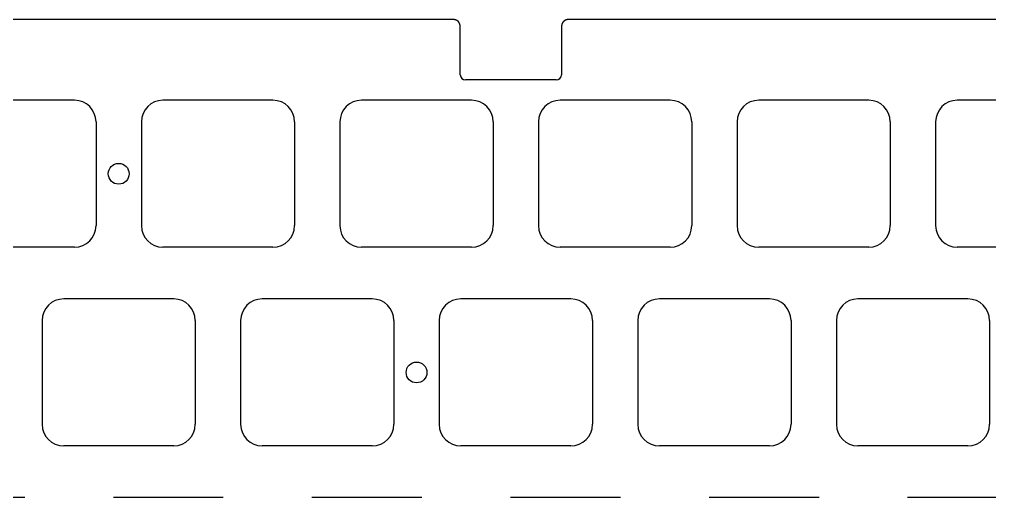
# Model space of a CAD drawing. Header units: millimetres. Extents: x -9 to 276, y -91 to 15.
# Drawn here: x 133.3 to 226.4, y -31 to 14.8 of the extents above; entities that cross this region are included whole.
import ezdxf

# ---------------------------------------------------------------- set-up
doc = ezdxf.new("R2010")
doc.units = ezdxf.units.MM
doc.layers.add('Edge.Cuts', color=53, linetype='CONTINUOUS', true_color=0xc8a339)

msp = doc.modelspace()

# ---------------------------------------------------------------- linework, layer by layer
at = {"layer": 'Edge.Cuts', "linetype": 'CONTINUOUS'}
for p, q in [((174.849852, 14.8), (91.850147, 14.8)), ((174.857344, 14.799982), (174.849852, 14.8)), ((174.868499, 14.79989), (174.857344, 14.799982)), ((174.879537, 14.799719), (174.868499, 14.79989)), ((174.890458, 14.799471), (174.879537, 14.799719)), ((174.901263, 14.799146), (174.890458, 14.799471)), ((174.911955, 14.798746), (174.901263, 14.799146)), ((174.922533, 14.79827), (174.911955, 14.798746)), ((174.932999, 14.797719), (174.922533, 14.79827)), ((174.943354, 14.797096), (174.932999, 14.797719)), ((174.953599, 14.796399), (174.943354, 14.797096)), ((174.963735, 14.79563), (174.953599, 14.796399)), ((174.973763, 14.79479), (174.963735, 14.79563)), ((174.983685, 14.793879), (174.973763, 14.79479)), ((174.9935, 14.792898), (174.983685, 14.793879)), ((175.003211, 14.791848), (174.9935, 14.792898)), ((175.012819, 14.790729), (175.003211, 14.791848)), ((175.022324, 14.789543), (175.012819, 14.790729)), ((175.031727, 14.788289), (175.022324, 14.789543)), ((175.041029, 14.786968), (175.031727, 14.788289)), ((175.050232, 14.785582), (175.041029, 14.786968)), ((175.059337, 14.78413), (175.050232, 14.785582)), ((175.068344, 14.782613), (175.059337, 14.78413)), ((175.077254, 14.781032), (175.068344, 14.782613)), ((175.086069, 14.779387), (175.077254, 14.781032)), ((175.094789, 14.777679), (175.086069, 14.779387)), ((175.103415, 14.775909), (175.094789, 14.777679)), ((175.111949, 14.774076), (175.103415, 14.775909)), ((175.120391, 14.772182), (175.111949, 14.774076)), ((175.128742, 14.770227), (175.120391, 14.772182)), ((175.137003, 14.768212), (175.128742, 14.770227)), ((175.145176, 14.766136), (175.137003, 14.768212)), ((175.15326, 14.764001), (175.145176, 14.766136)), ((175.161257, 14.761806), (175.15326, 14.764001)), ((175.169168, 14.759553), (175.161257, 14.761806)), ((175.176994, 14.757242), (175.169168, 14.759553)), ((175.184735, 14.754872), (175.176994, 14.757242)), ((175.192393, 14.752445), (175.184735, 14.754872)), ((175.199968, 14.749961), (175.192393, 14.752445)), ((175.207461, 14.74742), (175.199968, 14.749961)), ((175.214873, 14.744823), (175.207461, 14.74742)), ((175.222205, 14.742169), (175.214873, 14.744823)), ((175.229458, 14.73946), (175.222205, 14.742169)), ((175.236632, 14.736695), (175.229458, 14.73946)), ((175.243728, 14.733874), (175.236632, 14.736695)), ((175.250748, 14.730999), (175.243728, 14.733874)), ((175.257691, 14.728069), (175.250748, 14.730999)), ((175.26456, 14.725084), (175.257691, 14.728069)), ((175.271353, 14.722045), (175.26456, 14.725084)), ((175.278073, 14.718951), (175.271353, 14.722045)), ((175.28472, 14.715804), (175.278073, 14.718951)), ((175.291295, 14.712602), (175.28472, 14.715804)), ((175.297798, 14.709347), (175.291295, 14.712602)), ((175.30423, 14.706039), (175.297798, 14.709347)), ((175.310592, 14.702677), (175.30423, 14.706039)), ((175.316884, 14.699261), (175.310592, 14.702677)), ((175.323108, 14.695792), (175.316884, 14.699261)), ((175.329264, 14.69227), (175.323108, 14.695792)), ((175.335352, 14.688695), (175.329264, 14.69227)), ((175.341373, 14.685066), (175.335352, 14.688695)), ((175.347328, 14.681385), (175.341373, 14.685066)), ((175.353218, 14.67765), (175.347328, 14.681385)), ((175.359043, 14.673861), (175.353218, 14.67765)), ((175.364803, 14.67002), (175.359043, 14.673861)), ((175.370499, 14.666125), (175.364803, 14.67002)), ((175.376133, 14.662177), (175.370499, 14.666125)), ((175.381703, 14.658175), (175.376133, 14.662177)), ((175.387212, 14.654119), (175.381703, 14.658175)), ((175.392659, 14.65001), (175.387212, 14.654119)), ((175.398044, 14.645847), (175.392659, 14.65001)), ((175.40337, 14.64163), (175.398044, 14.645847)), ((175.408635, 14.637358), (175.40337, 14.64163)), ((175.41384, 14.633032), (175.408635, 14.637358)), ((175.418986, 14.628652), (175.41384, 14.633032)), ((175.424073, 14.624216), (175.418986, 14.628652)), ((175.429102, 14.619725), (175.424073, 14.624216)), ((175.434073, 14.615179), (175.429102, 14.619725)), ((175.438987, 14.610577), (175.434073, 14.615179)), ((175.443843, 14.60592), (175.438987, 14.610577)), ((175.448643, 14.601205), (175.443843, 14.60592)), ((175.451021, 14.598827), (175.448643, 14.601205)), ((175.453386, 14.596434), (175.451021, 14.598827)), ((175.455736, 14.594028), (175.453386, 14.596434)), ((175.458073, 14.591607), (175.455736, 14.594028)), ((175.460395, 14.589171), (175.458073, 14.591607)), ((175.462704, 14.586721), (175.460395, 14.589171)), ((175.464998, 14.584257), (175.462704, 14.586721)), ((175.467279, 14.581778), (175.464998, 14.584257)), ((175.469546, 14.579285), (175.467279, 14.581778)), ((175.471799, 14.576777), (175.469546, 14.579285)), ((175.474039, 14.574255), (175.471799, 14.576777)), ((175.476264, 14.571718), (175.474039, 14.574255)), ((175.478477, 14.569166), (175.476264, 14.571718)), ((175.480675, 14.566599), (175.478477, 14.569166)), ((175.48286, 14.564017), (175.480675, 14.566599)), ((175.48503, 14.561421), (175.48286, 14.564017)), ((175.487188, 14.558809), (175.48503, 14.561421)), ((175.489332, 14.556183), (175.487188, 14.558809)), ((175.491463, 14.553541), (175.489332, 14.556183)), ((175.493579, 14.550885), (175.491463, 14.553541)), ((175.495683, 14.548213), (175.493579, 14.550885)), ((175.497773, 14.545526), (175.495683, 14.548213)), ((175.49985, 14.542823), (175.497773, 14.545526)), ((175.501912, 14.540106), (175.49985, 14.542823)), ((175.503962, 14.537372), (175.501912, 14.540106)), ((175.505998, 14.534624), (175.503962, 14.537372)), ((175.508022, 14.531859), (175.505998, 14.534624)), ((175.510031, 14.529079), (175.508022, 14.531859)), ((175.512027, 14.526283), (175.510031, 14.529079)), ((175.51401, 14.523472), (175.512027, 14.526283)), ((175.51598, 14.520644), (175.51401, 14.523472)), ((175.517935, 14.517801), (175.51598, 14.520644)), ((175.519879, 14.514941), (175.517935, 14.517801)), ((175.521808, 14.512066), (175.519879, 14.514941)), ((175.523725, 14.509174), (175.521808, 14.512066)), ((175.525627, 14.506267), (175.523725, 14.509174)), ((175.527517, 14.503342), (175.525627, 14.506267)), ((175.529393, 14.500402), (175.527517, 14.503342)), ((175.531257, 14.497444), (175.529393, 14.500402)), ((175.533106, 14.494472), (175.531257, 14.497444)), ((175.534943, 14.49148), (175.533106, 14.494472)), ((175.536766, 14.488475), (175.534943, 14.49148)), ((175.538577, 14.48545), (175.536766, 14.488475)), ((175.540373, 14.482411), (175.538577, 14.48545)), ((175.542157, 14.479352), (175.540373, 14.482411)), ((175.543926, 14.476279), (175.542157, 14.479352)), ((175.545684, 14.473186), (175.543926, 14.476279)), ((175.547426, 14.470079), (175.545684, 14.473186)), ((175.549157, 14.466952), (175.547426, 14.470079)), ((175.550874, 14.46381), (175.549157, 14.466952)), ((175.552578, 14.460648), (175.550874, 14.46381)), ((175.554267, 14.457471), (175.552578, 14.460648)), ((175.555945, 14.454274), (175.554267, 14.457471)), ((175.557608, 14.451062), (175.555945, 14.454274)), ((175.559259, 14.447829), (175.557608, 14.451062)), ((175.560895, 14.444581), (175.559259, 14.447829)), ((175.562519, 14.441313), (175.560895, 14.444581)), ((175.564128, 14.438029), (175.562519, 14.441313)), ((175.565725, 14.434724), (175.564128, 14.438029)), ((175.567307, 14.431404), (175.565725, 14.434724)), ((175.568877, 14.428063), (175.567307, 14.431404)), ((175.570432, 14.424706), (175.568877, 14.428063)), ((175.571975, 14.421327), (175.570432, 14.424706)), ((175.573503, 14.417934), (175.571975, 14.421327)), ((175.57502, 14.414518), (175.573503, 14.417934)), ((175.57652, 14.411087), (175.57502, 14.414518)), ((175.578009, 14.407633), (175.57652, 14.411087)), ((175.579483, 14.404164), (175.578009, 14.407633)), ((175.580944, 14.400672), (175.579483, 14.404164)), ((175.58239, 14.397165), (175.580944, 14.400672)), ((175.583824, 14.393634), (175.58239, 14.397165)), ((175.585242, 14.390088), (175.583824, 14.393634)), ((175.586649, 14.386519), (175.585242, 14.390088)), ((175.58804, 14.382934), (175.586649, 14.386519)), ((175.589418, 14.379325), (175.58804, 14.382934)), ((175.590781, 14.375701), (175.589418, 14.379325)), ((175.592132, 14.372052), (175.590781, 14.375701)), ((175.593467, 14.368388), (175.592132, 14.372052)), ((175.594789, 14.364699), (175.593467, 14.368388)), ((175.596096, 14.360995), (175.594789, 14.364699)), ((175.597391, 14.357265), (175.596096, 14.360995)), ((175.598669, 14.35352), (175.597391, 14.357265)), ((175.599935, 14.349749), (175.598669, 14.35352)), ((175.601186, 14.345963), (175.599935, 14.349749)), ((175.602423, 14.342151), (175.601186, 14.345963)), ((175.603645, 14.338323), (175.602423, 14.342151)), ((175.604853, 14.334469), (175.603645, 14.338323)), ((175.606046, 14.330599), (175.604853, 14.334469)), ((175.607226, 14.326703), (175.606046, 14.330599)), ((175.608389, 14.322791), (175.607226, 14.326703)), ((175.60954, 14.318851), (175.608389, 14.322791)), ((175.610674, 14.314896), (175.60954, 14.318851)), ((175.611796, 14.310914), (175.610674, 14.314896)), ((175.612901, 14.306915), (175.611796, 14.310914)), ((175.613992, 14.302889), (175.612901, 14.306915)), ((175.615068, 14.298847), (175.613992, 14.302889)), ((175.61613, 14.294776), (175.615068, 14.298847)), ((175.617175, 14.29069), (175.61613, 14.294776)), ((175.618207, 14.286575), (175.617175, 14.29069)), ((175.619222, 14.282444), (175.618207, 14.286575)), ((175.620224, 14.278284), (175.619222, 14.282444)), ((175.621209, 14.274107), (175.620224, 14.278284)), ((175.62218, 14.269901), (175.621209, 14.274107)), ((175.623135, 14.265679), (175.62218, 14.269901)), ((175.624075, 14.261428), (175.623135, 14.265679)), ((175.624998, 14.257159), (175.624075, 14.261428)), ((175.625908, 14.252861), (175.624998, 14.257159)), ((175.6268, 14.248546), (175.625908, 14.252861)), ((175.627678, 14.244201), (175.6268, 14.248546)), ((175.628539, 14.239839), (175.627678, 14.244201)), ((175.629386, 14.235446), (175.628539, 14.239839)), ((175.630215, 14.231037), (175.629386, 14.235446)), ((175.63103, 14.226596), (175.630215, 14.231037)), ((175.631828, 14.222138), (175.63103, 14.226596)), ((175.63261, 14.217649), (175.631828, 14.222138)), ((175.633375, 14.213143), (175.63261, 14.217649)), ((175.634126, 14.208605), (175.633375, 14.213143)), ((175.634858, 14.20405), (175.634126, 14.208605)), ((175.635576, 14.199462), (175.634858, 14.20405)), ((175.636276, 14.194857), (175.635576, 14.199462)), ((175.63696, 14.19022), (175.636276, 14.194857)), ((175.637627, 14.185565), (175.63696, 14.19022)), ((175.638278, 14.180877), (175.637627, 14.185565)), ((175.638911, 14.176171), (175.638278, 14.180877)), ((175.639529, 14.171432), (175.638911, 14.176171)), ((175.640128, 14.166675), (175.639529, 14.171432)), ((175.640711, 14.161885), (175.640128, 14.166675)), ((175.641277, 14.157077), (175.640711, 14.161885)), ((175.641826, 14.152234), (175.641277, 14.157077)), ((175.642357, 14.147374), (175.641826, 14.152234)), ((175.642871, 14.142479), (175.642357, 14.147374)), ((175.643367, 14.137566), (175.642871, 14.142479)), ((175.643847, 14.132618), (175.643367, 14.137566)), ((175.644308, 14.127651), (175.643847, 14.132618)), ((175.644752, 14.12265), (175.644308, 14.127651)), ((175.645178, 14.11763), (175.644752, 14.12265)), ((175.645586, 14.112574), (175.645178, 14.11763)), ((175.645976, 14.1075), (175.645586, 14.112574)), ((175.646348, 14.102389), (175.645976, 14.1075)), ((175.646701, 14.09726), (175.646348, 14.102389)), ((175.647037, 14.092095), (175.646701, 14.09726)), ((175.647354, 14.08691), (175.647037, 14.092095)), ((175.647653, 14.081689), (175.647354, 14.08691)), ((175.647933, 14.076448), (175.647653, 14.081689)), ((175.648195, 14.071171), (175.647933, 14.076448)), ((175.648437, 14.065874), (175.648195, 14.071171)), ((175.648661, 14.06054), (175.648437, 14.065874)), ((175.648866, 14.055186), (175.648661, 14.06054)), ((175.649052, 14.049794), (175.648866, 14.055186)), ((175.649219, 14.044383), (175.649052, 14.049794)), ((175.649366, 14.038933), (175.649219, 14.044383)), ((175.649495, 14.033464), (175.649366, 14.038933)), ((175.649603, 14.027956), (175.649495, 14.033464)), ((175.649693, 14.022428), (175.649603, 14.027956)), ((175.649762, 14.016861), (175.649693, 14.022428)), ((175.649812, 14.011274), (175.649762, 14.016861)), ((175.649842, 14.005647), (175.649812, 14.011274)), ((175.649852, 14), (175.649842, 14.005647)), ((175.649852, 9.5), (175.649852, 14)), ((185.35087, 14.007492), (185.350852, 14)), ((185.350852, 14), (185.350852, 9.5)), ((185.350962, 14.018647), (185.35087, 14.007492)), ((185.351133, 14.029685), (185.350962, 14.018647)), ((185.351381, 14.040606), (185.351133, 14.029685)), ((185.351706, 14.051411), (185.351381, 14.040606)), ((185.352106, 14.062103), (185.351706, 14.051411)), ((185.352582, 14.072681), (185.352106, 14.062103)), ((185.353133, 14.083147), (185.352582, 14.072681)), ((185.353756, 14.093502), (185.353133, 14.083147)), ((185.354453, 14.103747), (185.353756, 14.093502)), ((185.355222, 14.113883), (185.354453, 14.103747)), ((185.356062, 14.123911), (185.355222, 14.113883)), ((185.356973, 14.133833), (185.356062, 14.123911)), ((185.357954, 14.143649), (185.356973, 14.133833)), ((185.359004, 14.15336), (185.357954, 14.143649)), ((185.360123, 14.162967), (185.359004, 14.15336)), ((185.361309, 14.172472), (185.360123, 14.162967)), ((185.362563, 14.181875), (185.361309, 14.172472)), ((185.363884, 14.191178), (185.362563, 14.181875)), ((185.36527, 14.200381), (185.363884, 14.191178)), ((185.366722, 14.209485), (185.36527, 14.200381)), ((185.368239, 14.218492), (185.366722, 14.209485)), ((185.36982, 14.227402), (185.368239, 14.218492)), ((185.371465, 14.236217), (185.36982, 14.227402)), ((185.373173, 14.244937), (185.371465, 14.236217)), ((185.374943, 14.253563), (185.373173, 14.244937)), ((185.376776, 14.262097), (185.374943, 14.253563)), ((185.37867, 14.270539), (185.376776, 14.262097)), ((185.380625, 14.27889), (185.37867, 14.270539)), ((185.38264, 14.287152), (185.380625, 14.27889)), ((185.384716, 14.295324), (185.38264, 14.287152)), ((185.386851, 14.303408), (185.384716, 14.295324)), ((185.389046, 14.311405), (185.386851, 14.303408)), ((185.391299, 14.319316), (185.389046, 14.311405)), ((185.39361, 14.327142), (185.391299, 14.319316)), ((185.39598, 14.334883), (185.39361, 14.327142)), ((185.398406, 14.342541), (185.39598, 14.334883)), ((185.400891, 14.350116), (185.398406, 14.342541)), ((185.403432, 14.357609), (185.400891, 14.350116)), ((185.406029, 14.365021), (185.403432, 14.357609)), ((185.408683, 14.372353), (185.406029, 14.365021)), ((185.411392, 14.379606), (185.408683, 14.372353)), ((185.414157, 14.38678), (185.411392, 14.379606)), ((185.416978, 14.393876), (185.414157, 14.38678)), ((185.419853, 14.400896), (185.416978, 14.393876)), ((185.422783, 14.40784), (185.419853, 14.400896)), ((185.425768, 14.414708), (185.422783, 14.40784)), ((185.428807, 14.421502), (185.425768, 14.414708)), ((185.431901, 14.428221), (185.428807, 14.421502)), ((185.435048, 14.434868), (185.431901, 14.428221)), ((185.438249, 14.441443), (185.435048, 14.434868)), ((185.441504, 14.447946), (185.438249, 14.441443)), ((185.444813, 14.454378), (185.441504, 14.447946)), ((185.448175, 14.46074), (185.444813, 14.454378)), ((185.451591, 14.467032), (185.448175, 14.46074)), ((185.45506, 14.473256), (185.451591, 14.467032)), ((185.458582, 14.479412), (185.45506, 14.473256)), ((185.462157, 14.4855), (185.458582, 14.479412)), ((185.465786, 14.491521), (185.462157, 14.4855)), ((185.469467, 14.497477), (185.465786, 14.491521)), ((185.473202, 14.503366), (185.469467, 14.497477)), ((185.47699, 14.509191), (185.473202, 14.503366)), ((185.480832, 14.514951), (185.47699, 14.509191)), ((185.484727, 14.520648), (185.480832, 14.514951)), ((185.488675, 14.526281), (185.484727, 14.520648)), ((185.492677, 14.531852), (185.488675, 14.526281)), ((185.496732, 14.53736), (185.492677, 14.531852)), ((185.500842, 14.542807), (185.496732, 14.53736)), ((185.505005, 14.548193), (185.500842, 14.542807)), ((185.509222, 14.553518), (185.505005, 14.548193)), ((185.513493, 14.558783), (185.509222, 14.553518)), ((185.517819, 14.563988), (185.513493, 14.558783)), ((185.5222, 14.569134), (185.517819, 14.563988)), ((185.526636, 14.574222), (185.5222, 14.569134)), ((185.531126, 14.579251), (185.526636, 14.574222)), ((185.535673, 14.584222), (185.531126, 14.579251)), ((185.540274, 14.589135), (185.535673, 14.584222)), ((185.544932, 14.593991), (185.540274, 14.589135)), ((185.549646, 14.598791), (185.544932, 14.593991)), ((185.552025, 14.60117), (185.549646, 14.598791)), ((185.554417, 14.603534), (185.552025, 14.60117)), ((185.556824, 14.605884), (185.554417, 14.603534)), ((185.559245, 14.608221), (185.556824, 14.605884)), ((185.561681, 14.610543), (185.559245, 14.608221)), ((185.56413, 14.612852), (185.561681, 14.610543)), ((185.566595, 14.615147), (185.56413, 14.612852)), ((185.569073, 14.617427), (185.566595, 14.615147)), ((185.571567, 14.619694), (185.569073, 14.617427)), ((185.574074, 14.621947), (185.571567, 14.619694)), ((185.576597, 14.624187), (185.574074, 14.621947)), ((185.579134, 14.626412), (185.576597, 14.624187)), ((185.581686, 14.628625), (185.579134, 14.626412)), ((185.584253, 14.630823), (185.581686, 14.628625)), ((185.586834, 14.633008), (185.584253, 14.630823)), ((185.589431, 14.635179), (185.586834, 14.633008)), ((185.592042, 14.637336), (185.589431, 14.635179)), ((185.594668, 14.63948), (185.592042, 14.637336)), ((185.59731, 14.641611), (185.594668, 14.63948)), ((185.599967, 14.643727), (185.59731, 14.641611)), ((185.602639, 14.645831), (185.599967, 14.643727)), ((185.605326, 14.647921), (185.602639, 14.645831)), ((185.608029, 14.649998), (185.605326, 14.647921)), ((185.610746, 14.65206), (185.608029, 14.649998)), ((185.61348, 14.654111), (185.610746, 14.65206)), ((185.616228, 14.656146), (185.61348, 14.654111)), ((185.618993, 14.65817), (185.616228, 14.656146)), ((185.621773, 14.660179), (185.618993, 14.65817)), ((185.624569, 14.662175), (185.621773, 14.660179)), ((185.62738, 14.664158), (185.624569, 14.662175)), ((185.630208, 14.666128), (185.62738, 14.664158)), ((185.633051, 14.668083), (185.630208, 14.666128)), ((185.635911, 14.670027), (185.633051, 14.668083)), ((185.638786, 14.671956), (185.635911, 14.670027)), ((185.641678, 14.673873), (185.638786, 14.671956)), ((185.644585, 14.675775), (185.641678, 14.673873)), ((185.64751, 14.677665), (185.644585, 14.675775)), ((185.65045, 14.679541), (185.64751, 14.677665)), ((185.653408, 14.681405), (185.65045, 14.679541)), ((185.65638, 14.683254), (185.653408, 14.681405)), ((185.659371, 14.685091), (185.65638, 14.683254)), ((185.662377, 14.686914), (185.659371, 14.685091)), ((185.665402, 14.688725), (185.662377, 14.686914)), ((185.668441, 14.690521), (185.665402, 14.688725)), ((185.6715, 14.692305), (185.668441, 14.690521)), ((185.674573, 14.694074), (185.6715, 14.692305)), ((185.677665, 14.695832), (185.674573, 14.694074)), ((185.680773, 14.697575), (185.677665, 14.695832)), ((185.6839, 14.699305), (185.680773, 14.697575)), ((185.687042, 14.701022), (185.6839, 14.699305)), ((185.690204, 14.702726), (185.687042, 14.701022)), ((185.693381, 14.704415), (185.690204, 14.702726)), ((185.696578, 14.706093), (185.693381, 14.704415)), ((185.69979, 14.707756), (185.696578, 14.706093)), ((185.703023, 14.709407), (185.69979, 14.707756)), ((185.70627, 14.711043), (185.703023, 14.709407)), ((185.709539, 14.712667), (185.70627, 14.711043)), ((185.712823, 14.714276), (185.709539, 14.712667)), ((185.716128, 14.715873), (185.712823, 14.714276)), ((185.719447, 14.717455), (185.716128, 14.715873)), ((185.722789, 14.719025), (185.719447, 14.717455)), ((185.726146, 14.72058), (185.722789, 14.719025)), ((185.729524, 14.722124), (185.726146, 14.72058)), ((185.732918, 14.723652), (185.729524, 14.722124)), ((185.736334, 14.725168), (185.732918, 14.723652)), ((185.739765, 14.726668), (185.736334, 14.725168)), ((185.743219, 14.728157), (185.739765, 14.726668)), ((185.746688, 14.729631), (185.743219, 14.728157)), ((185.75018, 14.731092), (185.746688, 14.729631)), ((185.753687, 14.732538), (185.75018, 14.731092)), ((185.757217, 14.733972), (185.753687, 14.732538)), ((185.760763, 14.735391), (185.757217, 14.733972)), ((185.764333, 14.736797), (185.760763, 14.735391)), ((185.767918, 14.738188), (185.764333, 14.736797)), ((185.771526, 14.739566), (185.767918, 14.738188)), ((185.775151, 14.740929), (185.771526, 14.739566)), ((185.778799, 14.74228), (185.775151, 14.740929)), ((185.782464, 14.743615), (185.778799, 14.74228)), ((185.786153, 14.744938), (185.782464, 14.743615)), ((185.789857, 14.746244), (185.786153, 14.744938)), ((185.793587, 14.747539), (185.789857, 14.746244)), ((185.797332, 14.748817), (185.793587, 14.747539)), ((185.801102, 14.750083), (185.797332, 14.748817)), ((185.804889, 14.751334), (185.801102, 14.750083)), ((185.808701, 14.752571), (185.804889, 14.751334)), ((185.812529, 14.753793), (185.808701, 14.752571)), ((185.816382, 14.755001), (185.812529, 14.753793)), ((185.820252, 14.756194), (185.816382, 14.755001)), ((185.824149, 14.757374), (185.820252, 14.756194)), ((185.828061, 14.758537), (185.824149, 14.757374)), ((185.832, 14.759688), (185.828061, 14.758537)), ((185.835955, 14.760822), (185.832, 14.759688)), ((185.839938, 14.761944), (185.835955, 14.760822)), ((185.843936, 14.763049), (185.839938, 14.761944)), ((185.847963, 14.76414), (185.843936, 14.763049)), ((185.852005, 14.765216), (185.847963, 14.76414)), ((185.856075, 14.766278), (185.852005, 14.765216)), ((185.860162, 14.767323), (185.856075, 14.766278)), ((185.864277, 14.768355), (185.860162, 14.767323)), ((185.868408, 14.76937), (185.864277, 14.768355)), ((185.872568, 14.770372), (185.868408, 14.76937)), ((185.876745, 14.771357), (185.872568, 14.770372)), ((185.88095, 14.772328), (185.876745, 14.771357)), ((185.885173, 14.773283), (185.88095, 14.772328)), ((185.889424, 14.774223), (185.885173, 14.773283)), ((185.893693, 14.775146), (185.889424, 14.774223)), ((185.897991, 14.776056), (185.893693, 14.775146)), ((185.902306, 14.776948), (185.897991, 14.776056)), ((185.906651, 14.777826), (185.902306, 14.776948)), ((185.911013, 14.778687), (185.906651, 14.777826)), ((185.915405, 14.779534), (185.911013, 14.778687)), ((185.919815, 14.780363), (185.915405, 14.779534)), ((185.924256, 14.781178), (185.919815, 14.780363)), ((185.928713, 14.781976), (185.924256, 14.781178)), ((185.933202, 14.782758), (185.928713, 14.781976)), ((185.937709, 14.783523), (185.933202, 14.782758)), ((185.942247, 14.784274), (185.937709, 14.783523)), ((185.946802, 14.785006), (185.942247, 14.784274)), ((185.95139, 14.785724), (185.946802, 14.785006)), ((185.955995, 14.786424), (185.95139, 14.785724)), ((185.960632, 14.787108), (185.955995, 14.786424)), ((185.965287, 14.787775), (185.960632, 14.787108)), ((185.969975, 14.788426), (185.965287, 14.787775)), ((185.974681, 14.789059), (185.969975, 14.788426)), ((185.97942, 14.789677), (185.974681, 14.789059)), ((185.984176, 14.790276), (185.97942, 14.789677)), ((185.988967, 14.790859), (185.984176, 14.790276)), ((185.993775, 14.791425), (185.988967, 14.790859)), ((185.998618, 14.791974), (185.993775, 14.791425)), ((186.003478, 14.792505), (185.998618, 14.791974)), ((186.008373, 14.793019), (186.003478, 14.792505)), ((186.013286, 14.793515), (186.008373, 14.793019)), ((186.018234, 14.793995), (186.013286, 14.793515)), ((186.023201, 14.794456), (186.018234, 14.793995)), ((186.028202, 14.7949), (186.023201, 14.794456)), ((186.033222, 14.795326), (186.028202, 14.7949)), ((186.038278, 14.795734), (186.033222, 14.795326)), ((186.043352, 14.796124), (186.038278, 14.795734)), ((186.048463, 14.796496), (186.043352, 14.796124)), ((186.053592, 14.796849), (186.048463, 14.796496)), ((186.058757, 14.797185), (186.053592, 14.796849)), ((186.063942, 14.797502), (186.058757, 14.797185)), ((186.069163, 14.797801), (186.063942, 14.797502)), ((186.074403, 14.798081), (186.069163, 14.797801)), ((186.079681, 14.798343), (186.074403, 14.798081)), ((186.084978, 14.798585), (186.079681, 14.798343)), ((186.090312, 14.798809), (186.084978, 14.798585)), ((186.095666, 14.799014), (186.090312, 14.798809)), ((186.101058, 14.7992), (186.095666, 14.799014)), ((186.106469, 14.799367), (186.101058, 14.7992)), ((186.111919, 14.799514), (186.106469, 14.799367)), ((186.117388, 14.799643), (186.111919, 14.799514)), ((186.122896, 14.799751), (186.117388, 14.799643)), ((186.128424, 14.799841), (186.122896, 14.799751)), ((186.133991, 14.79991), (186.128424, 14.799841)), ((186.139578, 14.79996), (186.133991, 14.79991)), ((186.145205, 14.79999), (186.139578, 14.79996)), ((186.150852, 14.8), (186.145205, 14.79999)), ((269.150556, 14.8), (186.150852, 14.8)), ((184.850852, 9), (176.149852, 9)), ((138.625, 7.05), (128.075, 7.05)), ((157.675, 7.05), (147.125, 7.05)), ((176.725, 7.05), (166.175, 7.05)), ((195.775, 7.05), (185.225, 7.05)), ((214.825, 7.05), (204.275, 7.05)), ((233.875, 7.05), (223.325, 7.05)), ((140.7, 4.975), (140.7, -4.975)), ((145.05, 4.975), (145.05, -4.975)), ((159.75, 4.975), (159.75, -4.975)), ((164.1, 4.975), (164.1, -4.975)), ((178.8, 4.975), (178.8, -4.975)), ((183.15, 4.975), (183.15, -4.975)), ((197.85, 4.975), (197.85, -4.975)), ((202.2, 4.975), (202.2, -4.975)), ((216.9, 4.975), (216.9, -4.975)), ((221.25, 4.975), (221.25, -4.975)), ((138.625, -7.05), (128.075, -7.05)), ((157.675, -7.05), (147.125, -7.05)), ((176.725, -7.05), (166.175, -7.05)), ((195.775, -7.05), (185.225, -7.05)), ((214.825, -7.05), (204.275, -7.05)), ((233.875, -7.05), (223.325, -7.05)), ((148.15, -12), (137.6, -12)), ((167.2, -12), (156.65, -12)), ((186.25, -12), (175.7, -12)), ((205.3, -12), (194.75, -12)), ((224.35, -12), (213.8, -12)), ((135.525, -14.075), (135.525, -24.025)), ((150.225, -14.075), (150.225, -24.025)), ((154.575, -14.075), (154.575, -24.025)), ((169.275, -14.075), (169.275, -24.025)), ((173.625, -14.075), (173.625, -24.025)), ((188.325, -14.075), (188.325, -24.025)), ((192.675, -14.075), (192.675, -24.025)), ((207.375, -14.075), (207.375, -24.025)), ((211.725, -14.075), (211.725, -24.025)), ((226.425, -14.075), (226.425, -24.025)), ((148.15, -26.1), (137.6, -26.1)), ((167.2, -26.1), (156.65, -26.1)), ((186.25, -26.1), (175.7, -26.1)), ((205.3, -26.1), (194.75, -26.1)), ((224.35, -26.1), (213.8, -26.1)), ((133.8625, -31.05), (123.3125, -31.05)), ((152.9125, -31.05), (142.3625, -31.05)), ((171.9625, -31.05), (161.4125, -31.05)), ((191.0125, -31.05), (180.4625, -31.05)), ((210.0625, -31.05), (199.5125, -31.05)), ((229.1125, -31.05), (218.5625, -31.05))]:
    msp.add_line(p, q, dxfattribs=at)
at = {"layer": 'Edge.Cuts'}
for centre in [(142.875, 0), (171.45, -19.05)]:
    msp.add_circle(centre, 1, dxfattribs=at)
for centre, radius, start, end in [((176.149879, 9.500015), 0.500015, -179.99828122, -90.00309388), ((184.850779, 9.500015), 0.500073, -89.99163507, -0.00171862), ((138.625, 4.975), 2.075, 0, 90), ((147.125, 4.975), 2.075, 90, 180), ((157.675, 4.975), 2.075, 0, 90), ((166.175, 4.975), 2.075, 90, 180), ((176.725, 4.975), 2.075, 0, 90), ((185.225, 4.975), 2.075, 90, 180), ((195.775, 4.975), 2.075, 0, 90), ((204.275, 4.975), 2.075, 90, 180), ((214.825, 4.975), 2.075, 0, 90), ((223.325, 4.975), 2.075, 90, 180), ((138.625, -4.975), 2.075, -90, 0), ((147.125, -4.975), 2.075, -180, -90), ((157.675, -4.975), 2.075, -90, 0), ((166.175, -4.975), 2.075, -180, -90), ((176.725, -4.975), 2.075, -90, 0), ((185.225, -4.975), 2.075, -180, -90), ((195.775, -4.975), 2.075, -90, 0), ((204.275, -4.975), 2.075, -180, -90), ((214.825, -4.975), 2.075, -90, 0), ((223.325, -4.975), 2.075, -180, -90), ((137.6, -14.075), 2.075, 90, 180), ((148.15, -14.075), 2.075, 0, 90), ((156.65, -14.075), 2.075, 90, 180), ((167.2, -14.075), 2.075, 0, 90), ((175.7, -14.075), 2.075, 90, 180), ((186.25, -14.075), 2.075, 0, 90), ((194.75, -14.075), 2.075, 90, 180), ((205.3, -14.075), 2.075, 0, 90), ((213.8, -14.075), 2.075, 90, 180), ((224.35, -14.075), 2.075, 0, 90), ((137.6, -24.025), 2.075, -180, -90), ((148.15, -24.025), 2.075, -90, 0), ((156.65, -24.025), 2.075, -180, -90), ((167.2, -24.025), 2.075, -90, 0), ((175.7, -24.025), 2.075, -180, -90), ((186.25, -24.025), 2.075, -90, 0), ((194.75, -24.025), 2.075, -180, -90), ((205.3, -24.025), 2.075, -90, 0), ((213.8, -24.025), 2.075, -180, -90), ((224.35, -24.025), 2.075, -90, 0)]:
    msp.add_arc(centre, radius, start, end, dxfattribs=at)

doc.saveas('drawing.dxf')
